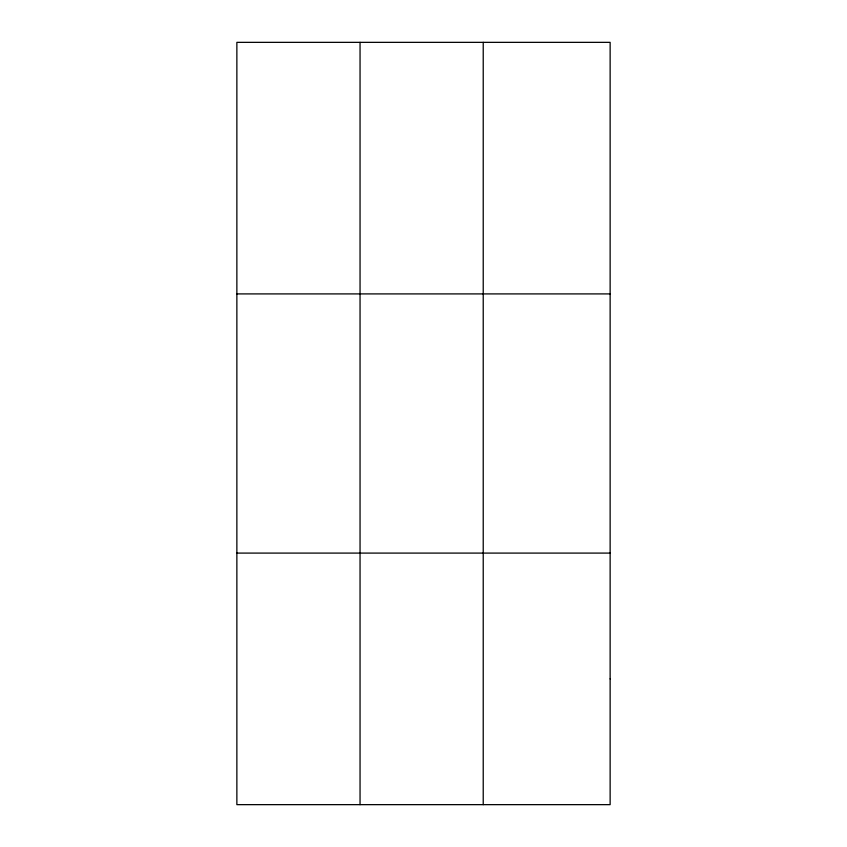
<?xml version="1.0" encoding="UTF-8"?>
<svg xmlns="http://www.w3.org/2000/svg" width="847" height="847" viewBox="0 0 847 847"><rect width="100%" height="100%" fill="white"/><g stroke="black" fill="none" stroke-linecap="round" stroke-linejoin="round"><path stroke-width="1.27" d="M360.049 804.65L360.049 42.35M483.224 804.65L483.224 42.35M236.864 293.909L610.136 293.909M236.864 553.091L610.136 553.091M610.136 678.871L610.136 804.65L236.864 804.65L236.864 42.35L610.136 42.35L610.136 678.871"/></g></svg>
